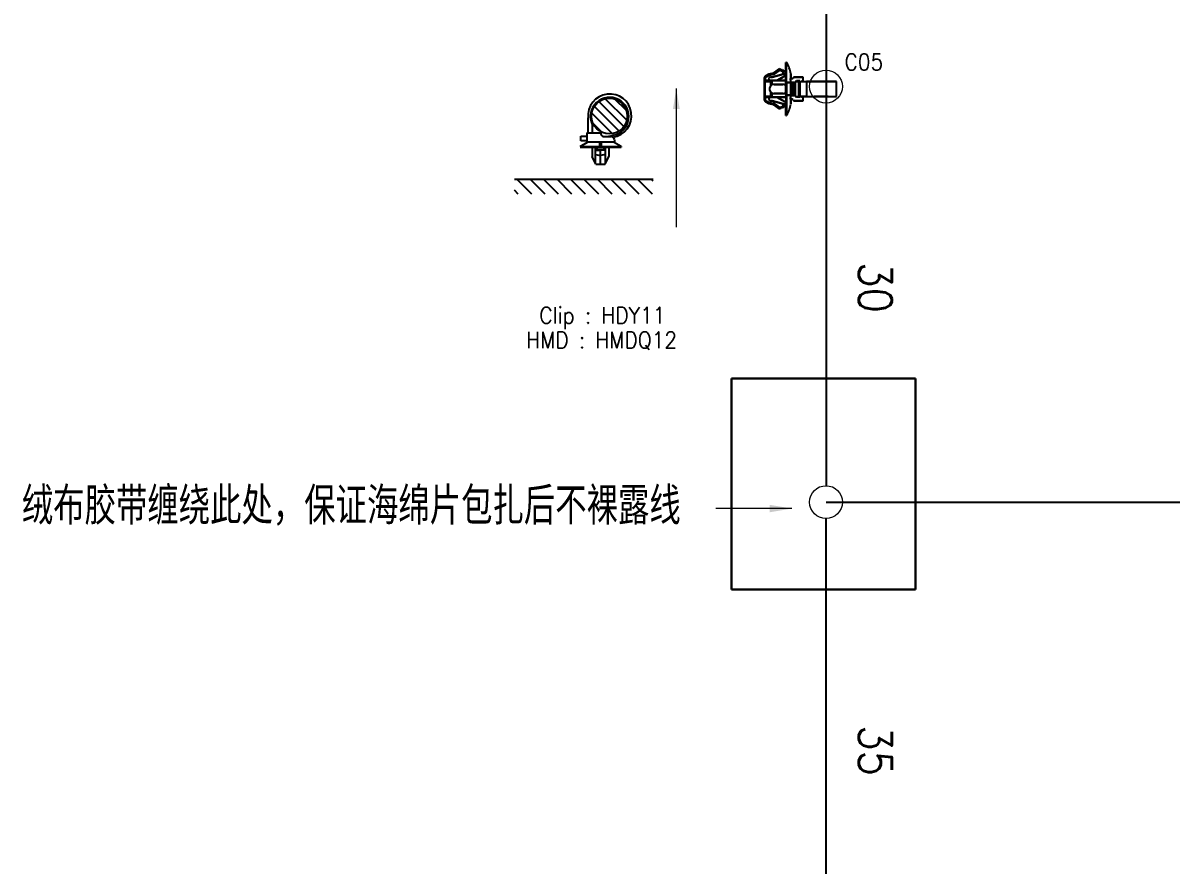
# Model space of a CAD drawing. Header units: inches. Extents: x 47316 to 59086, y 3141 to 11743.
# Drawn here: x 48081.6 to 48256.3, y 7373.1 to 7501.3 of the extents above; entities that cross this region are included whole.
import ezdxf

# ---------------------------------------------------------------- set-up
doc = ezdxf.new("R2010")
doc.units = ezdxf.units.IN
doc.header["$MEASUREMENT"] = 0
doc.layers.add('at_Entity', color=1, linetype='Continuous')
doc.layers.add('图形层', color=7, linetype='Continuous')
doc.layers.add('Beschreibung', color=7, linetype='Continuous', lineweight=25)
doc.styles.add('MtX_SimSun', font='')
doc.styles.get("Standard").update_dxf_attribs({"font": ''})
doc.styles.get('MtX_SimSun').set_extended_font_data('SimSun')
doc.styles.get('Standard').set_extended_font_data('SimSun')
doc.linetypes.add('_VH_FOAM_COVERING_2', pattern='A,0.0001,[31,VeSys.shx,S=0.1,R=0,X=0,Y=0],-0.4,[31,VeSys.shx,S=0.1,R=180,X=0,Y=0],-0.0001', length=0.4002)
doc.linetypes.add('_VH_OTCON', pattern='A,0.0001,[7,VeSys.shx,S=0.1,R=0,X=0,Y=0],-0.4,[7,VeSys.shx,S=0.1,R=0,X=0,Y=0],-0.4,["X",Standard,S=1,R=0,X=-0.5,Y=-0.5],-0.0001,[7,VeSys.shx,S=0.1,R=0,X=0,Y=0],-0.4', length=1.2002)

msp = doc.modelspace()

# ---------------------------------------------------------------- linework, layer by layer
at = {"color": 0, "linetype": '_VH_OTCON', "lineweight": -2, "ltscale": 5}
for p, q in [((48203.83, 7573.32), (48203.83, 7491.59)), ((48203.83, 7491.59), (48203.83, 7430.85)), ((48203.83, 7428.35), (48230.63, 7428.35)), ((48203.83, 7355.62), (48203.83, 7425.85))]:
    msp.add_line(p, q, dxfattribs=at)
at = {"color": 7, "ltscale": 0.075271}
for p, q in [((48195.89, 7493.67), (48196.83, 7494.34)), ((48196.83, 7494.24), (48195.89, 7493.57)), ((48195.89, 7493.57), (48196.83, 7494.24)), ((48195.89, 7488.9), (48196.83, 7488.23)), ((48196.83, 7488.13), (48195.89, 7488.8))]:
    msp.add_line(p, q, dxfattribs=at)
at = {"color": 7, "ltscale": 0.074459}
for p, q in [((48196.86, 7494.13), (48195.93, 7493.47)), ((48195.93, 7493.47), (48196.86, 7494.13)), ((48196.86, 7488.34), (48195.93, 7489)), ((48195.93, 7489), (48196.86, 7488.34))]:
    msp.add_line(p, q, dxfattribs=at)
at = {"color": 7, "ltscale": 0.000903}
msp.add_line((48196.83, 7494.34), (48196.83, 7494.32), dxfattribs=at)
at = {"color": 7, "ltscale": 4.3e-05}
msp.add_line((48196.83, 7494.34), (48196.83, 7494.34), dxfattribs=at)
at = {"color": 7, "ltscale": 4.9e-05}
msp.add_line((48196.83, 7494.34), (48196.83, 7494.34), dxfattribs=at)
at = {"color": 7, "ltscale": 0.000916}
msp.add_line((48196.83, 7494.34), (48196.83, 7494.32), dxfattribs=at)
at = {"color": 7, "ltscale": 0.019}
msp.add_line((48196.83, 7494.34), (48196.94, 7494.07), dxfattribs=at)
at = {"color": 7, "ltscale": 0.005222}
msp.add_line((48196.83, 7494.32), (48196.83, 7494.24), dxfattribs=at)
at = {"color": 7, "ltscale": 0.005249}
msp.add_line((48196.83, 7494.32), (48196.83, 7494.24), dxfattribs=at)
at = {"color": 7, "ltscale": 0.013619}
for p, q in [((48196.94, 7493.94), (48196.86, 7494.13)), ((48196.86, 7494.13), (48196.94, 7493.94)), ((48196.94, 7488.53), (48196.86, 7488.34)), ((48196.86, 7488.34), (48196.94, 7488.53))]:
    msp.add_line(p, q, dxfattribs=at)
at = {"color": 7, "ltscale": 0.020195}
for p, q in [((48196.94, 7494.07), (48197.23, 7494.18)), ((48197.23, 7494.05), (48196.94, 7493.94)), ((48196.94, 7493.94), (48197.23, 7494.05)), ((48197.23, 7488.41), (48196.94, 7488.53)), ((48196.94, 7488.53), (48197.23, 7488.41)), ((48197.23, 7488.28), (48196.94, 7488.4))]:
    msp.add_line(p, q, dxfattribs=at)
at = {"color": 7, "ltscale": 0.0009}
msp.add_line((48196.94, 7494.06), (48196.94, 7494.07), dxfattribs=at)
at = {"color": 7, "ltscale": 0.000912}
for p, q in [((48196.94, 7494.07), (48196.94, 7494.05)), ((48197.23, 7488.3), (48197.23, 7488.28))]:
    msp.add_line(p, q, dxfattribs=at)
at = {"color": 7, "ltscale": 0.002856}
msp.add_line((48196.94, 7494.06), (48196.94, 7494.02), dxfattribs=at)
at = {"color": 7, "ltscale": 0.002869}
msp.add_line((48196.94, 7494.02), (48196.94, 7494.06), dxfattribs=at)
at = {"color": 7, "ltscale": 0.002832}
msp.add_line((48196.94, 7494.01), (48196.94, 7494.06), dxfattribs=at)
at = {"color": 7, "ltscale": 0.00282}
for p, q in [((48196.94, 7494.05), (48196.94, 7494.01)), ((48197.23, 7488.34), (48197.23, 7488.3))]:
    msp.add_line(p, q, dxfattribs=at)
at = {"color": 7, "ltscale": 0.004715}
msp.add_line((48196.94, 7493.94), (48196.94, 7494.01), dxfattribs=at)
at = {"color": 7, "ltscale": 0.004687}
msp.add_line((48196.94, 7494.01), (48196.94, 7493.94), dxfattribs=at)
at = {"color": 7, "ltscale": 0.008429}
for p, q in [((48197.23, 7494.05), (48197.23, 7494.18)), ((48196.94, 7488.53), (48196.94, 7488.4))]:
    msp.add_line(p, q, dxfattribs=at)
at = {"color": 7, "ltscale": 0.008438}
msp.add_line((48197.23, 7494.18), (48197.23, 7494.05), dxfattribs=at)
at = {"color": 7, "ltscale": 0.018183}
msp.add_line((48197.23, 7494.18), (48197.31, 7493.92), dxfattribs=at)
at = {"color": 7, "ltscale": 0.002185}
msp.add_line((48197.23, 7494.12), (48197.23, 7494.15), dxfattribs=at)
at = {"color": 7, "ltscale": 0.018199}
for p, q in [((48197.31, 7493.79), (48197.23, 7494.05)), ((48197.23, 7494.05), (48197.31, 7493.79)), ((48197.31, 7488.68), (48197.23, 7488.41)), ((48197.23, 7488.41), (48197.31, 7488.68))]:
    msp.add_line(p, q, dxfattribs=at)
at = {"color": 7, "ltscale": 0.087396}
for p, q in [((48197.73, 7495.26), (48197.73, 7493.92)), ((48197.73, 7487.21), (48197.73, 7488.55)), ((48197.73, 7487.21), (48197.73, 7488.55))]:
    msp.add_line(p, q, dxfattribs=at)
at = {"color": 7, "ltscale": 0.2}
for p, q in [((48197.73, 7492.19), (48197.73, 7495.26)), ((48197.73, 7495.26), (48197.73, 7492.19)), ((48197.84, 7492.19), (48197.84, 7495.26)), ((48197.84, 7492.19), (48197.84, 7495.26)), ((48197.73, 7490.28), (48197.73, 7487.21)), ((48197.73, 7490.28), (48197.73, 7487.21)), ((48197.84, 7487.21), (48197.84, 7490.28)), ((48197.84, 7490.28), (48197.84, 7487.21))]:
    msp.add_line(p, q, dxfattribs=at)
at = {"color": 7, "ltscale": 0.0075}
for p, q in [((48197.84, 7495.26), (48197.73, 7495.26)), ((48197.73, 7495.26), (48197.84, 7495.26)), ((48194.59, 7492.82), (48194.47, 7492.82)), ((48194.59, 7492.82), (48194.47, 7492.82)), ((48194.47, 7492.5), (48194.59, 7492.5)), ((48197.84, 7492.19), (48197.73, 7492.19)), ((48197.73, 7492.19), (48197.84, 7492.19)), ((48199.87, 7492), (48199.99, 7492)), ((48199.99, 7492), (48199.87, 7492)), ((48199.99, 7491.62), (48199.87, 7491.62)), ((48199.87, 7491.62), (48199.99, 7491.62)), ((48199.87, 7490.85), (48199.99, 7490.85)), ((48199.99, 7490.85), (48199.87, 7490.85)), ((48194.47, 7489.65), (48194.59, 7489.65)), ((48194.47, 7489.65), (48194.59, 7489.65)), ((48197.73, 7490.28), (48197.84, 7490.28)), ((48197.84, 7490.28), (48197.73, 7490.28)), ((48199.99, 7490.47), (48199.87, 7490.47)), ((48199.87, 7490.47), (48199.99, 7490.47)), ((48197.84, 7487.21), (48197.73, 7487.21)), ((48197.73, 7487.21), (48197.84, 7487.21))]:
    msp.add_line(p, q, dxfattribs=at)
at = {"color": 7, "ltscale": 0.0875}
for p, q in [((48197.73, 7493.92), (48197.73, 7495.26)), ((48195.93, 7491.92), (48197.27, 7491.92)), ((48197.27, 7491.92), (48195.93, 7491.92)), ((48197.27, 7490.54), (48195.93, 7490.54)), ((48195.93, 7490.54), (48197.27, 7490.54)), ((48195.93, 7490.54), (48197.27, 7490.54))]:
    msp.add_line(p, q, dxfattribs=at)
at = {"color": 7, "ltscale": 0.015717}
msp.add_line((48194.47, 7492.93), (48194.47, 7492.69), dxfattribs=at)
at = {"color": 7, "ltscale": 0.015729}
msp.add_line((48194.47, 7492.69), (48194.47, 7492.93), dxfattribs=at)
at = {"color": 7, "ltscale": 0.020941}
for p, q in [((48194.47, 7492.5), (48194.47, 7492.82)), ((48194.47, 7492.82), (48194.47, 7492.5)), ((48194.59, 7492.82), (48194.59, 7492.5)), ((48194.59, 7492.5), (48194.59, 7492.82)), ((48194.47, 7489.65), (48194.47, 7489.97)), ((48194.47, 7489.97), (48194.47, 7489.65)), ((48194.59, 7489.65), (48194.59, 7489.97)), ((48194.59, 7489.97), (48194.59, 7489.65))]:
    msp.add_line(p, q, dxfattribs=at)
at = {"color": 7, "ltscale": 0.012512}
for p, q in [((48194.47, 7492.5), (48194.47, 7492.69)), ((48194.47, 7489.78), (48194.47, 7489.97))]:
    msp.add_line(p, q, dxfattribs=at)
at = {"color": 7, "ltscale": 0.082565}
for p, q in [((48194.47, 7492.5), (48195.74, 7492.5)), ((48195.74, 7492.5), (48194.47, 7492.5)), ((48195.74, 7489.97), (48194.47, 7489.97)), ((48194.47, 7489.97), (48195.74, 7489.97))]:
    msp.add_line(p, q, dxfattribs=at)
at = {"color": 7, "ltscale": 0.000995}
for p, q in [((48194.47, 7492.48), (48194.47, 7492.5)), ((48194.47, 7492.5), (48194.47, 7492.48)), ((48194.47, 7489.97), (48194.47, 7489.98)), ((48194.47, 7489.98), (48194.47, 7489.97))]:
    msp.add_line(p, q, dxfattribs=at)
at = {"color": 7, "ltscale": 0.163013}
msp.add_line((48194.47, 7492.48), (48194.47, 7489.98), dxfattribs=at)
at = {"color": 7, "ltscale": 0.163214}
msp.add_line((48194.47, 7489.98), (48194.47, 7492.48), dxfattribs=at)
at = {"color": 7, "ltscale": 0.15}
for p, q in [((48194.53, 7490.08), (48194.53, 7492.38)), ((48194.53, 7492.38), (48194.53, 7490.08)), ((48199.14, 7492.38), (48199.14, 7490.08)), ((48199.14, 7492.38), (48199.14, 7490.08)), ((48199.72, 7490.08), (48199.72, 7492.38)), ((48199.72, 7492.38), (48199.72, 7490.08)), ((48200.86, 7492.38), (48200.86, 7490.08)), ((48200.86, 7492.38), (48200.86, 7490.08)), ((48205.41, 7490.08), (48205.41, 7492.38))]:
    msp.add_line(p, q, dxfattribs=at)
at = {"color": 7, "ltscale": 0.057954}
for p, q in [((48195.42, 7492.38), (48194.53, 7492.38)), ((48194.53, 7492.38), (48195.42, 7492.38)), ((48194.53, 7490.08), (48195.42, 7490.08)), ((48195.42, 7490.08), (48194.53, 7490.08))]:
    msp.add_line(p, q, dxfattribs=at)
at = {"color": 7, "ltscale": 0.052501}
msp.add_line((48194.59, 7492.5), (48195.39, 7492.5), dxfattribs=at)
at = {"color": 7, "ltscale": 0.034946}
for p, q in [((48194.66, 7493.26), (48195.12, 7493.53)), ((48195.12, 7488.94), (48194.66, 7489.21))]:
    msp.add_line(p, q, dxfattribs=at)
at = {"color": 7, "ltscale": 0.005864}
msp.add_line((48194.66, 7493.26), (48194.67, 7493.17), dxfattribs=at)
at = {"color": 7, "ltscale": 0.005865}
for p, q in [((48194.66, 7493.26), (48194.67, 7493.17)), ((48194.67, 7489.3), (48194.66, 7489.21))]:
    msp.add_line(p, q, dxfattribs=at)
at = {"color": 7, "ltscale": 0.034208}
for p, q in [((48194.67, 7493.17), (48195.12, 7493.44)), ((48194.67, 7489.3), (48195.12, 7489.03))]:
    msp.add_line(p, q, dxfattribs=at)
at = {"color": 7, "ltscale": 0.034163}
for p, q in [((48195.12, 7493.43), (48194.67, 7493.17)), ((48194.67, 7489.3), (48195.12, 7489.03))]:
    msp.add_line(p, q, dxfattribs=at)
at = {"color": 7, "ltscale": 0.007092}
for p, q in [((48194.73, 7493.08), (48194.67, 7493.17)), ((48194.67, 7493.17), (48194.73, 7493.08)), ((48194.67, 7489.3), (48194.73, 7489.39)), ((48194.73, 7489.39), (48194.67, 7489.3))]:
    msp.add_line(p, q, dxfattribs=at)
at = {"color": 7, "ltscale": 0.0329}
for p, q in [((48195.16, 7493.33), (48194.73, 7493.08)), ((48194.73, 7493.08), (48195.16, 7493.33)), ((48195.16, 7489.13), (48194.73, 7489.39)), ((48194.73, 7489.39), (48195.16, 7489.13))]:
    msp.add_line(p, q, dxfattribs=at)
at = {"color": 7, "ltscale": 0.05076}
for p, q in [((48195.12, 7493.53), (48195.89, 7493.67)), ((48195.89, 7488.8), (48195.12, 7488.94))]:
    msp.add_line(p, q, dxfattribs=at)
at = {"color": 7, "ltscale": 0.050773}
for p, q in [((48195.89, 7493.57), (48195.12, 7493.43)), ((48195.12, 7493.43), (48195.89, 7493.57)), ((48195.12, 7489.03), (48195.89, 7488.9))]:
    msp.add_line(p, q, dxfattribs=at)
at = {"color": 7, "ltscale": 0.006223}
for p, q in [((48195.12, 7493.53), (48195.12, 7493.44)), ((48195.12, 7493.53), (48195.12, 7493.44)), ((48195.12, 7488.94), (48195.12, 7489.03))]:
    msp.add_line(p, q, dxfattribs=at)
at = {"color": 7, "ltscale": 0.000128}
for p, q in [((48195.12, 7493.43), (48195.12, 7493.44)), ((48195.12, 7489.03), (48195.12, 7489.03)), ((48195.12, 7489.03), (48195.12, 7489.03))]:
    msp.add_line(p, q, dxfattribs=at)
at = {"color": 7, "ltscale": 0.002806}
for p, q in [((48195.12, 7493.43), (48195.14, 7493.39)), ((48195.14, 7489.07), (48195.12, 7489.03))]:
    msp.add_line(p, q, dxfattribs=at)
at = {"color": 7, "ltscale": 0.00266}
for p, q in [((48195.14, 7493.4), (48195.12, 7493.43)), ((48195.12, 7489.03), (48195.14, 7489.07))]:
    msp.add_line(p, q, dxfattribs=at)
at = {"color": 7, "ltscale": 0.004276}
for p, q in [((48195.14, 7493.39), (48195.16, 7493.33)), ((48195.16, 7493.33), (48195.14, 7493.39)), ((48195.14, 7489.07), (48195.16, 7489.13)), ((48195.16, 7489.13), (48195.14, 7489.07))]:
    msp.add_line(p, q, dxfattribs=at)
at = {"color": 7, "ltscale": 0.051095}
for p, q in [((48195.93, 7493.47), (48195.16, 7493.33)), ((48195.16, 7493.33), (48195.93, 7493.47)), ((48195.93, 7489), (48195.16, 7489.13)), ((48195.16, 7489.13), (48195.93, 7489))]:
    msp.add_line(p, q, dxfattribs=at)
at = {"color": 7, "ltscale": 0.014999}
for p, q in [((48195.39, 7493.03), (48195.62, 7493.03)), ((48195.62, 7493.03), (48195.39, 7493.03)), ((48195.39, 7489.43), (48195.62, 7489.43)), ((48195.39, 7489.43), (48195.62, 7489.43)), ((48195.62, 7489.43), (48195.39, 7489.43))]:
    msp.add_line(p, q, dxfattribs=at)
at = {"color": 7, "ltscale": 0.005516}
msp.add_line((48195.39, 7492.5), (48195.47, 7492.5), dxfattribs=at)
at = {"color": 7, "ltscale": 0.044711}
for p, q in [((48195.42, 7491.7), (48195.42, 7492.38)), ((48195.42, 7492.38), (48195.42, 7491.7)), ((48195.42, 7490.08), (48195.42, 7490.77)), ((48195.42, 7490.77), (48195.42, 7490.08))]:
    msp.add_line(p, q, dxfattribs=at)
at = {"color": 7, "ltscale": 0.008279}
msp.add_line((48195.47, 7492.5), (48195.6, 7492.5), dxfattribs=at)
at = {"color": 7, "ltscale": 0.002634}
for p, q in [((48195.61, 7492.48), (48195.57, 7492.46)), ((48195.57, 7490), (48195.61, 7489.99))]:
    msp.add_line(p, q, dxfattribs=at)
at = {"color": 7, "ltscale": 0.002635}
for p, q in [((48195.57, 7492.46), (48195.61, 7492.48)), ((48195.61, 7489.99), (48195.57, 7490))]:
    msp.add_line(p, q, dxfattribs=at)
at = {"color": 7, "ltscale": 0.048712}
msp.add_line((48195.6, 7492.5), (48196.35, 7492.5), dxfattribs=at)
at = {"color": 7, "ltscale": 0.041339}
for p, q in [((48195.61, 7492.48), (48195.61, 7491.85)), ((48195.61, 7491.85), (48195.61, 7492.48)), ((48195.61, 7490.62), (48195.61, 7489.99)), ((48195.61, 7489.99), (48195.61, 7490.62))]:
    msp.add_line(p, q, dxfattribs=at)
at = {"color": 7, "ltscale": 0.11383}
for p, q in [((48195.62, 7493.03), (48197.31, 7493.48)), ((48197.31, 7493.48), (48195.62, 7493.03)), ((48195.62, 7489.43), (48197.31, 7488.98)), ((48197.31, 7488.98), (48195.62, 7489.43))]:
    msp.add_line(p, q, dxfattribs=at)
at = {"color": 7, "ltscale": 0.039936}
for p, q in [((48196.35, 7492.5), (48195.74, 7492.5)), ((48195.74, 7492.5), (48196.35, 7492.5)), ((48195.74, 7489.97), (48196.35, 7489.97)), ((48196.35, 7489.97), (48195.74, 7489.97))]:
    msp.add_line(p, q, dxfattribs=at)
at = {"color": 7, "ltscale": 0.006168}
for p, q in [((48195.89, 7493.57), (48195.89, 7493.67)), ((48195.89, 7493.67), (48195.89, 7493.57))]:
    msp.add_line(p, q, dxfattribs=at)
at = {"color": 7, "ltscale": 0.002621}
for p, q in [((48195.89, 7493.57), (48195.9, 7493.53)), ((48195.9, 7493.53), (48195.89, 7493.57)), ((48195.9, 7488.94), (48195.89, 7488.9)), ((48195.89, 7488.9), (48195.9, 7488.94))]:
    msp.add_line(p, q, dxfattribs=at)
at = {"color": 7, "ltscale": 0.000205}
for p, q in [((48195.9, 7493.53), (48195.91, 7493.53)), ((48195.91, 7493.53), (48195.9, 7493.53)), ((48195.91, 7488.94), (48195.9, 7488.94)), ((48195.9, 7488.94), (48195.91, 7488.94))]:
    msp.add_line(p, q, dxfattribs=at)
at = {"color": 7, "ltscale": 0.004321}
for p, q in [((48195.91, 7493.53), (48195.93, 7493.47)), ((48195.93, 7493.47), (48195.91, 7493.53)), ((48195.93, 7489), (48195.91, 7488.94)), ((48195.91, 7488.94), (48195.93, 7489))]:
    msp.add_line(p, q, dxfattribs=at)
at = {"color": 7, "ltscale": 0.065039}
msp.add_line((48196.35, 7492.5), (48197.22, 7492.99), dxfattribs=at)
at = {"color": 7, "ltscale": 0.06116}
msp.add_line((48196.35, 7492.5), (48197.16, 7492.96), dxfattribs=at)
at = {"color": 7, "ltscale": 0.061156}
for p, q in [((48197.16, 7492.96), (48196.35, 7492.5)), ((48196.35, 7489.97), (48197.16, 7489.51))]:
    msp.add_line(p, q, dxfattribs=at)
at = {"color": 7, "ltscale": 0.089999}
for p, q in [((48197.73, 7492.5), (48196.35, 7492.5)), ((48196.35, 7492.5), (48197.73, 7492.5)), ((48196.35, 7489.97), (48197.73, 7489.97)), ((48197.73, 7489.97), (48196.35, 7489.97))]:
    msp.add_line(p, q, dxfattribs=at)
at = {"color": 7, "ltscale": 0.040697}
msp.add_line((48196.49, 7492.5), (48197.11, 7492.5), dxfattribs=at)
at = {"color": 7, "ltscale": 0.040701}
msp.add_line((48197.11, 7492.5), (48196.49, 7492.5), dxfattribs=at)
at = {"color": 7, "ltscale": 0.02697}
msp.add_line((48197.16, 7492.96), (48197.52, 7493.16), dxfattribs=at)
at = {"color": 7, "ltscale": 0.026985}
for p, q in [((48197.52, 7493.16), (48197.16, 7492.96)), ((48197.16, 7489.51), (48197.52, 7489.31))]:
    msp.add_line(p, q, dxfattribs=at)
at = {"color": 7, "ltscale": 0.000342}
for p, q in [((48197.31, 7493.91), (48197.31, 7493.92)), ((48197.31, 7488.55), (48197.31, 7488.56))]:
    msp.add_line(p, q, dxfattribs=at)
at = {"color": 7, "ltscale": 0.027499}
for p, q in [((48197.31, 7493.92), (48197.73, 7493.92)), ((48197.73, 7493.92), (48197.31, 7493.92)), ((48197.31, 7488.55), (48197.73, 7488.55)), ((48197.73, 7488.55), (48197.31, 7488.55))]:
    msp.add_line(p, q, dxfattribs=at)
at = {"color": 7, "ltscale": 0.006641}
msp.add_line((48197.31, 7493.92), (48197.31, 7493.81), dxfattribs=at)
at = {"color": 7, "ltscale": 0.002142}
msp.add_line((48197.31, 7493.88), (48197.31, 7493.92), dxfattribs=at)
at = {"color": 7, "ltscale": 0.00033}
for p, q in [((48197.31, 7493.92), (48197.31, 7493.91)), ((48196.94, 7488.4), (48196.94, 7488.4)), ((48197.31, 7488.56), (48197.31, 7488.55))]:
    msp.add_line(p, q, dxfattribs=at)
at = {"color": 7, "ltscale": 0.002136}
msp.add_line((48197.31, 7493.92), (48197.31, 7493.88), dxfattribs=at)
at = {"color": 7, "ltscale": 0.001825}
msp.add_line((48197.31, 7493.91), (48197.31, 7493.88), dxfattribs=at)
at = {"color": 7, "ltscale": 0.003674}
for p, q in [((48197.31, 7493.85), (48197.31, 7493.91)), ((48197.31, 7488.56), (48197.31, 7488.61))]:
    msp.add_line(p, q, dxfattribs=at)
at = {"color": 7, "ltscale": 0.006299}
msp.add_line((48197.31, 7493.79), (48197.31, 7493.88), dxfattribs=at)
at = {"color": 7, "ltscale": 0.006305}
msp.add_line((48197.31, 7493.88), (48197.31, 7493.79), dxfattribs=at)
at = {"color": 7, "ltscale": 0.00329}
msp.add_line((48197.31, 7493.8), (48197.31, 7493.85), dxfattribs=at)
at = {"color": 7, "ltscale": 0.019785}
for p, q in [((48197.31, 7493.48), (48197.31, 7493.79)), ((48197.31, 7493.79), (48197.31, 7493.48)), ((48197.31, 7488.98), (48197.31, 7488.68)), ((48197.31, 7488.68), (48197.31, 7488.98))]:
    msp.add_line(p, q, dxfattribs=at)
at = {"color": 7, "ltscale": 0.028456}
for p, q in [((48197.31, 7493.48), (48197.73, 7493.6)), ((48197.73, 7493.6), (48197.31, 7493.48)), ((48197.31, 7488.98), (48197.73, 7488.87)), ((48197.73, 7488.87), (48197.31, 7488.98))]:
    msp.add_line(p, q, dxfattribs=at)
at = {"color": 7, "ltscale": 0.015289}
msp.add_line((48197.52, 7493.16), (48197.73, 7493.28), dxfattribs=at)
at = {"color": 7, "ltscale": 0.015242}
for p, q in [((48197.73, 7493.28), (48197.52, 7493.16)), ((48197.52, 7489.31), (48197.73, 7489.19))]:
    msp.add_line(p, q, dxfattribs=at)
at = {"color": 7, "ltscale": 0.020602}
for p, q in [((48197.73, 7493.6), (48197.73, 7493.28)), ((48197.73, 7488.87), (48197.73, 7489.19)), ((48197.73, 7488.87), (48197.73, 7489.19))]:
    msp.add_line(p, q, dxfattribs=at)
at = {"color": 7, "ltscale": 0.020749}
msp.add_line((48197.73, 7493.28), (48197.73, 7493.6), dxfattribs=at)
at = {"color": 7, "ltscale": 0.017471}
for p, q in [((48198.44, 7492.8), (48198.7, 7492.8)), ((48198.44, 7489.66), (48198.7, 7489.66))]:
    msp.add_line(p, q, dxfattribs=at)
at = {"color": 7, "ltscale": 0.00369}
for p, q in [((48198.44, 7492.8), (48198.49, 7492.8)), ((48198.49, 7489.66), (48198.44, 7489.66))]:
    msp.add_line(p, q, dxfattribs=at)
at = {"color": 7, "ltscale": 0.017476}
for p, q in [((48198.7, 7492.8), (48198.44, 7492.8)), ((48198.7, 7489.66), (48198.44, 7489.66))]:
    msp.add_line(p, q, dxfattribs=at)
at = {"color": 7, "ltscale": 0.047501}
for p, q in [((48198.49, 7493.53), (48198.49, 7492.8)), ((48198.49, 7492.8), (48198.49, 7493.53)), ((48198.49, 7489.66), (48198.49, 7488.94)), ((48198.49, 7488.94), (48198.49, 7489.66))]:
    msp.add_line(p, q, dxfattribs=at)
at = {"color": 7, "ltscale": 0.013786}
msp.add_line((48198.49, 7492.8), (48198.7, 7492.8), dxfattribs=at)
at = {"color": 7, "ltscale": 0.0625}
msp.add_line((48199.03, 7493.03), (48199.99, 7493.03), dxfattribs=at)
at = {"color": 7, "ltscale": 0.064999}
for p, q in [((48200.03, 7493.03), (48199.03, 7493.03)), ((48200.03, 7493.03), (48199.03, 7493.03)), ((48200.03, 7489.43), (48199.03, 7489.43)), ((48199.03, 7489.43), (48200.03, 7489.43))]:
    msp.add_line(p, q, dxfattribs=at)
at = {"color": 7, "ltscale": 0.0375}
for p, q in [((48199.72, 7492.38), (48199.14, 7492.38)), ((48199.14, 7492.38), (48199.72, 7492.38)), ((48199.14, 7490.08), (48199.72, 7490.08)), ((48199.14, 7490.08), (48199.72, 7490.08))]:
    msp.add_line(p, q, dxfattribs=at)
at = {"color": 7, "ltscale": 0.035001}
for p, q in [((48199.87, 7492.46), (48199.34, 7492.46)), ((48199.34, 7492.46), (48199.87, 7492.46)), ((48197.73, 7492.19), (48198.26, 7492.19)), ((48197.73, 7492.19), (48198.26, 7492.19)), ((48199.34, 7490.01), (48199.87, 7490.01)), ((48199.34, 7490.01), (48199.87, 7490.01)), ((48199.87, 7490.01), (48199.34, 7490.01))]:
    msp.add_line(p, q, dxfattribs=at)
at = {"color": 7, "ltscale": 0.004999}
for p, q in [((48199.34, 7492.46), (48199.34, 7492.38)), ((48199.34, 7492.38), (48199.34, 7492.46)), ((48199.34, 7490.08), (48199.34, 7490.01)), ((48199.34, 7490.01), (48199.34, 7490.08))]:
    msp.add_line(p, q, dxfattribs=at)
at = {"color": 7, "ltscale": 0.002502}
msp.add_line((48199.34, 7492.38), (48199.37, 7492.38), dxfattribs=at)
at = {"color": 7, "ltscale": 0.032501}
for p, q in [((48199.87, 7492.42), (48199.37, 7492.42)), ((48199.87, 7492.42), (48199.37, 7492.42)), ((48199.87, 7490.05), (48199.37, 7490.05)), ((48199.37, 7490.05), (48199.87, 7490.05))]:
    msp.add_line(p, q, dxfattribs=at)
at = {"color": 7, "ltscale": 0.002499}
for p, q in [((48199.37, 7492.42), (48199.37, 7492.38)), ((48199.37, 7492.38), (48199.37, 7492.42)), ((48199.37, 7492.42), (48199.37, 7492.38)), ((48199.87, 7492.46), (48199.87, 7492.42)), ((48199.87, 7492.46), (48199.87, 7492.42)), ((48200.1, 7492.42), (48200.1, 7492.38)), ((48200.1, 7492.38), (48200.1, 7492.42)), ((48200.37, 7492.38), (48200.37, 7492.42)), ((48199.37, 7490.08), (48199.37, 7490.05)), ((48199.37, 7490.05), (48199.37, 7490.08)), ((48199.37, 7490.08), (48199.37, 7490.05)), ((48199.87, 7490.01), (48199.87, 7490.05)), ((48199.87, 7490.05), (48199.87, 7490.01)), ((48199.87, 7490.05), (48199.87, 7490.01)), ((48200.1, 7490.08), (48200.1, 7490.05)), ((48200.1, 7490.05), (48200.1, 7490.08)), ((48200.37, 7490.05), (48200.37, 7490.08))]:
    msp.add_line(p, q, dxfattribs=at)
at = {"color": 7, "ltscale": 0.010562}
msp.add_line((48199.37, 7492.42), (48199.54, 7492.42), dxfattribs=at)
at = {"color": 7, "ltscale": 0.021939}
msp.add_line((48199.87, 7492.42), (48199.54, 7492.42), dxfattribs=at)
at = {"color": 7, "ltscale": 0.000629}
msp.add_line((48199.87, 7492.45), (48199.87, 7492.46), dxfattribs=at)
at = {"color": 7, "ltscale": 0.154999}
for p, q in [((48199.87, 7492.42), (48199.87, 7490.05)), ((48199.87, 7490.05), (48199.87, 7492.42))]:
    msp.add_line(p, q, dxfattribs=at)
at = {"color": 7, "ltscale": 0.0644}
for p, q in [((48199.88, 7492.38), (48200.86, 7492.38)), ((48199.88, 7492.38), (48200.86, 7492.38)), ((48200.86, 7490.08), (48199.88, 7490.08)), ((48199.88, 7490.08), (48200.86, 7490.08))]:
    msp.add_line(p, q, dxfattribs=at)
at = {"color": 7, "ltscale": 0.025}
for p, q in [((48199.99, 7493.03), (48200.37, 7493.03)), ((48199.87, 7491.62), (48199.87, 7492)), ((48199.88, 7491.62), (48199.88, 7492)), ((48199.88, 7491.62), (48199.88, 7492)), ((48199.88, 7490.47), (48199.88, 7490.85)), ((48199.88, 7490.47), (48199.88, 7490.85))]:
    msp.add_line(p, q, dxfattribs=at)
at = {"color": 7, "ltscale": 0.022501}
for p, q in [((48200.37, 7493.03), (48200.03, 7493.03)), ((48200.37, 7493.03), (48200.03, 7493.03)), ((48200.37, 7489.43), (48200.03, 7489.43)), ((48200.03, 7489.43), (48200.37, 7489.43))]:
    msp.add_line(p, q, dxfattribs=at)
at = {"color": 7, "ltscale": 0.0175}
for p, q in [((48200.37, 7492.42), (48200.1, 7492.42)), ((48200.37, 7492.42), (48200.1, 7492.42)), ((48200.1, 7492.42), (48200.37, 7492.42)), ((48200.37, 7490.05), (48200.1, 7490.05)), ((48200.1, 7490.05), (48200.37, 7490.05))]:
    msp.add_line(p, q, dxfattribs=at)
at = {"color": 7, "ltscale": 0.039999}
for p, q in [((48200.37, 7492.42), (48200.37, 7493.03)), ((48200.37, 7492.42), (48200.37, 7493.03)), ((48200.37, 7489.43), (48200.37, 7490.05)), ((48200.37, 7489.43), (48200.37, 7490.05))]:
    msp.add_line(p, q, dxfattribs=at)
at = {"color": 7, "ltscale": 2.6e-05}
for p, q in [((48200.37, 7492.42), (48200.37, 7492.42)), ((48200.37, 7490.05), (48200.37, 7490.05))]:
    msp.add_line(p, q, dxfattribs=at)
at = {"color": 7, "ltscale": 0.098454}
msp.add_line((48200.37, 7492.38), (48201.88, 7492.38), dxfattribs=at)
at = {"color": 7, "ltscale": 0.108633}
msp.add_line((48200.37, 7492.38), (48202.04, 7492.38), dxfattribs=at)
at = {"color": 7, "ltscale": 0.057913}
msp.add_line((48200.37, 7492.38), (48201.26, 7492.38), dxfattribs=at)
at = {"color": 7, "ltscale": 0.378897}
msp.add_line((48205.41, 7492.38), (48200.86, 7492.38), dxfattribs=at)
at = {"color": 7, "ltscale": 0.378905}
msp.add_line((48200.86, 7492.38), (48205.41, 7492.38), dxfattribs=at)
at = {"color": 7, "ltscale": 0.076392}
msp.add_line((48200.86, 7492.38), (48202.04, 7492.38), dxfattribs=at)
at = {"color": 7, "ltscale": 0.315749}
msp.add_line((48205.41, 7492.38), (48201.26, 7492.38), dxfattribs=at)
at = {"color": 7, "ltscale": 0.315758}
msp.add_line((48205.41, 7492.38), (48201.26, 7492.38), dxfattribs=at)
at = {"color": 7, "ltscale": 0.026669}
for p, q in [((48202.29, 7492.38), (48201.88, 7492.38)), ((48202.44, 7492.38), (48202.04, 7492.38)), ((48202.04, 7492.38), (48202.44, 7492.38))]:
    msp.add_line(p, q, dxfattribs=at)
at = {"color": 7, "ltscale": 0.215019}
msp.add_line((48202.29, 7492.38), (48205.41, 7492.38), dxfattribs=at)
at = {"color": 7, "ltscale": 0.179182}
msp.add_line((48202.44, 7492.38), (48205.19, 7492.38), dxfattribs=at)
at = {"color": 7, "ltscale": 0.001863}
msp.add_line((48195.44, 7491.72), (48195.42, 7491.7), dxfattribs=at)
at = {"color": 7, "ltscale": 0.000505}
msp.add_line((48195.42, 7491.7), (48195.42, 7491.7), dxfattribs=at)
at = {"color": 7, "ltscale": 0.000598}
msp.add_line((48195.42, 7490.77), (48195.42, 7490.76), dxfattribs=at)
at = {"color": 7, "ltscale": 0.125}
for p, q in [((48197.73, 7490.28), (48197.73, 7492.19)), ((48197.73, 7492.19), (48197.73, 7490.28)), ((48197.84, 7490.28), (48197.84, 7492.19)), ((48197.84, 7492.19), (48197.84, 7490.28)), ((48198.46, 7490.28), (48198.46, 7492.19)), ((48198.46, 7492.19), (48198.46, 7490.28))]:
    msp.add_line(p, q, dxfattribs=at)
at = {"color": 7, "ltscale": 0.040567}
for p, q in [((48198.46, 7492.19), (48197.84, 7492.19)), ((48198.46, 7490.28), (48197.84, 7490.28))]:
    msp.add_line(p, q, dxfattribs=at)
at = {"color": 7, "ltscale": 0.040569}
for p, q in [((48198.46, 7492.19), (48197.84, 7492.19)), ((48197.84, 7490.28), (48198.46, 7490.28))]:
    msp.add_line(p, q, dxfattribs=at)
at = {"color": 7, "ltscale": 0.040002}
for p, q in [((48199.14, 7492.23), (48198.53, 7492.23)), ((48198.53, 7492.23), (48199.14, 7492.23)), ((48198.53, 7490.24), (48199.14, 7490.24)), ((48198.53, 7490.24), (48199.14, 7490.24)), ((48199.14, 7490.24), (48198.53, 7490.24))]:
    msp.add_line(p, q, dxfattribs=at)
at = {"color": 7, "ltscale": 0.129999}
for p, q in [((48198.53, 7492.23), (48198.53, 7490.24)), ((48198.53, 7490.24), (48198.53, 7492.23))]:
    msp.add_line(p, q, dxfattribs=at)
at = {"color": 7, "ltscale": 0.013841}
for p, q in [((48198.53, 7491.96), (48198.74, 7491.96)), ((48198.74, 7490.51), (48198.53, 7490.51))]:
    msp.add_line(p, q, dxfattribs=at)
at = {"color": 7, "ltscale": 0.014789}
msp.add_line((48198.76, 7491.96), (48198.53, 7491.96), dxfattribs=at)
at = {"color": 7, "ltscale": 0.001447}
msp.add_line((48198.55, 7490.51), (48198.53, 7490.51), dxfattribs=at)
at = {"color": 7, "ltscale": 0.012407}
for p, q in [((48198.55, 7491.96), (48198.74, 7491.96)), ((48198.55, 7490.51), (48198.74, 7490.51))]:
    msp.add_line(p, q, dxfattribs=at)
at = {"color": 7, "ltscale": 0.095001}
for p, q in [((48198.55, 7490.51), (48198.55, 7491.96)), ((48198.74, 7490.51), (48198.74, 7491.96)), ((48198.74, 7491.96), (48198.74, 7490.51)), ((48199.02, 7491.96), (48199.02, 7490.51)), ((48199.02, 7490.51), (48199.02, 7491.96)), ((48199.13, 7491.96), (48199.13, 7490.51)), ((48199.13, 7490.51), (48199.13, 7491.96))]:
    msp.add_line(p, q, dxfattribs=at)
at = {"color": 7, "ltscale": 0.017839}
for p, q in [((48198.74, 7491.96), (48199.02, 7491.96)), ((48199.02, 7491.96), (48198.74, 7491.96)), ((48198.74, 7490.51), (48199.02, 7490.51)), ((48199.02, 7490.51), (48198.74, 7490.51))]:
    msp.add_line(p, q, dxfattribs=at)
at = {"color": 7, "ltscale": 0.023952}
msp.add_line((48198.78, 7491.96), (48199.14, 7491.96), dxfattribs=at)
at = {"color": 7, "ltscale": 0.007443}
for p, q in [((48199.02, 7491.96), (48199.13, 7491.96)), ((48199.13, 7491.96), (48199.02, 7491.96)), ((48199.02, 7490.51), (48199.13, 7490.51)), ((48199.13, 7490.51), (48199.02, 7490.51))]:
    msp.add_line(p, q, dxfattribs=at)
at = {"color": 7, "ltscale": 0.00087}
for p, q in [((48199.13, 7491.96), (48199.14, 7491.96)), ((48199.14, 7491.96), (48199.13, 7491.96)), ((48199.13, 7490.51), (48199.14, 7490.51)), ((48199.14, 7490.51), (48199.13, 7490.51))]:
    msp.add_line(p, q, dxfattribs=at)
at = {"color": 7, "ltscale": 0.017502}
for p, q in [((48199.14, 7491.96), (48199.14, 7492.23)), ((48199.14, 7490.24), (48199.14, 7490.51))]:
    msp.add_line(p, q, dxfattribs=at)
at = {"color": 7, "ltscale": 0.000322}
msp.add_line((48199.87, 7491.62), (48199.88, 7491.62), dxfattribs=at)
at = {"color": 7, "ltscale": 0.023056}
msp.add_line((48199.87, 7490.5), (48199.87, 7490.85), dxfattribs=at)
at = {"color": 0, "lineweight": -3, "ltscale": 10}
for p, q in [((48173.08, 7485.5), (48169.28, 7489.3)), ((48173.52, 7486.47), (48170.25, 7489.74)), ((48173.47, 7487.93), (48171.71, 7489.69)), ((48171.34, 7484.42), (48168.2, 7487.56)), ((48172.35, 7484.82), (48168.6, 7488.57)), ((48169.71, 7484.65), (48168.43, 7485.93))]:
    msp.add_line(p, q, dxfattribs=at)
at = {"color": 7, "ltscale": 0.000399}
msp.add_line((48194.47, 7489.99), (48194.47, 7489.98), dxfattribs=at)
at = {"color": 7, "ltscale": 0.012915}
msp.add_line((48194.47, 7489.58), (48194.47, 7489.78), dxfattribs=at)
at = {"color": 7, "ltscale": 0.004422}
msp.add_line((48194.47, 7489.65), (48194.47, 7489.58), dxfattribs=at)
at = {"color": 7, "ltscale": 0.006183}
msp.add_line((48194.47, 7489.55), (48194.47, 7489.65), dxfattribs=at)
at = {"color": 7, "ltscale": 0.007248}
msp.add_line((48194.47, 7489.65), (48194.47, 7489.54), dxfattribs=at)
at = {"color": 7, "ltscale": 0.001605}
msp.add_line((48194.47, 7489.57), (48194.47, 7489.54), dxfattribs=at)
at = {"color": 7, "ltscale": 0.00587}
msp.add_line((48194.66, 7489.21), (48194.67, 7489.3), dxfattribs=at)
at = {"color": 7, "ltscale": 0.050769}
msp.add_line((48195.12, 7489.03), (48195.89, 7488.9), dxfattribs=at)
at = {"color": 7, "ltscale": 0.006219}
msp.add_line((48195.12, 7489.03), (48195.12, 7488.94), dxfattribs=at)
at = {"color": 7, "ltscale": 0.075264}
msp.add_line((48195.89, 7488.9), (48196.83, 7488.23), dxfattribs=at)
at = {"color": 7, "ltscale": 0.006165}
for p, q in [((48195.89, 7488.8), (48195.89, 7488.9)), ((48195.89, 7488.8), (48195.89, 7488.9)), ((48196.83, 7488.13), (48196.83, 7488.23))]:
    msp.add_line(p, q, dxfattribs=at)
at = {"color": 7, "ltscale": 0.061161}
msp.add_line((48197.16, 7489.51), (48196.35, 7489.97), dxfattribs=at)
at = {"color": 7, "ltscale": 0.064963}
msp.add_line((48197.21, 7489.48), (48196.35, 7489.97), dxfattribs=at)
at = {"color": 7, "ltscale": 0.02701}
msp.add_line((48197.52, 7489.31), (48197.16, 7489.51), dxfattribs=at)
at = {"color": 7, "ltscale": 0.015215}
msp.add_line((48197.73, 7489.19), (48197.52, 7489.31), dxfattribs=at)
at = {"color": 7, "ltscale": 0.02751}
msp.add_line((48197.84, 7490.28), (48198.26, 7490.28), dxfattribs=at)
msp.add_line((48197.84, 7490.28), (48198.26, 7490.28), dxfattribs=at)
at = {"color": 7, "ltscale": 0.000368}
msp.add_line((48199.88, 7490.47), (48199.87, 7490.47), dxfattribs=at)
at = {"color": 7, "ltscale": 0.378893}
msp.add_line((48200.86, 7490.08), (48205.41, 7490.08), dxfattribs=at)
at = {"color": 7, "ltscale": 0.37888}
msp.add_line((48200.86, 7490.08), (48205.41, 7490.08), dxfattribs=at)
at = {"color": 7, "ltscale": 0.142593}
msp.add_line((48201.99, 7490.08), (48204.18, 7490.08), dxfattribs=at)
at = {"color": 7, "ltscale": 0.142589}
msp.add_line((48204.18, 7490.08), (48201.99, 7490.08), dxfattribs=at)
at = {"color": 7, "ltscale": 0.0272}
msp.add_line((48205.31, 7490.08), (48205.41, 7490.08), dxfattribs=at)
at = {"color": 7, "ltscale": 0.027199}
msp.add_line((48205.41, 7490.08), (48205.31, 7490.08), dxfattribs=at)
at = {"color": 7, "ltscale": 0.019025}
msp.add_line((48196.94, 7488.4), (48196.83, 7488.13), dxfattribs=at)
at = {"color": 7, "ltscale": 0.006177}
msp.add_line((48196.83, 7488.23), (48196.83, 7488.13), dxfattribs=at)
at = {"color": 7, "ltscale": 0.008441}
for p, q in [((48196.94, 7488.4), (48196.94, 7488.53)), ((48197.31, 7488.55), (48197.31, 7488.68)), ((48197.31, 7488.68), (48197.31, 7488.55))]:
    msp.add_line(p, q, dxfattribs=at)
at = {"color": 7, "ltscale": 0.004291}
msp.add_line((48196.94, 7488.46), (48196.94, 7488.53), dxfattribs=at)
at = {"color": 7, "ltscale": 0.003809}
msp.add_line((48196.94, 7488.4), (48196.94, 7488.46), dxfattribs=at)
at = {"color": 7, "ltscale": 0.001593}
msp.add_line((48196.94, 7488.43), (48196.94, 7488.4), dxfattribs=at)
at = {"color": 7, "ltscale": 0.000327}
msp.add_line((48196.94, 7488.4), (48196.94, 7488.4), dxfattribs=at)
at = {"color": 7, "ltscale": 0.018174}
msp.add_line((48197.31, 7488.55), (48197.23, 7488.28), dxfattribs=at)
at = {"color": 7, "ltscale": 0.004681}
for p, q in [((48197.23, 7488.34), (48197.23, 7488.41)), ((48197.23, 7488.41), (48197.23, 7488.34))]:
    msp.add_line(p, q, dxfattribs=at)
at = {"color": 7, "ltscale": 0.002823}
msp.add_line((48197.23, 7488.3), (48197.23, 7488.34), dxfattribs=at)
at = {"color": 7, "ltscale": 0.000925}
msp.add_line((48197.23, 7488.28), (48197.23, 7488.3), dxfattribs=at)
at = {"color": 7, "ltscale": 0.000286}
for p, q in [((48197.3, 7488.55), (48197.31, 7488.56)), ((48197.31, 7488.56), (48197.3, 7488.55))]:
    msp.add_line(p, q, dxfattribs=at)
at = {"color": 7, "ltscale": 0.008432}
msp.add_line((48197.31, 7488.68), (48197.31, 7488.55), dxfattribs=at)
at = {"color": 7, "ltscale": 0.00434}
msp.add_line((48197.31, 7488.61), (48197.31, 7488.68), dxfattribs=at)
at = {"color": 7, "ltscale": 0.002209}
msp.add_line((48197.31, 7488.59), (48197.31, 7488.56), dxfattribs=at)
at = {"color": 0, "lineweight": -3}
for p, q in [((48167.64, 7484.53), (48167.64, 7486.81)), ((48168.26, 7485.85), (48168.26, 7484.53)), ((48166.52, 7484.04), (48167.43, 7484.04)), ((48166.52, 7483.33), (48166.52, 7484.04)), ((48167.43, 7484.53), (48169.55, 7484.53)), ((48167.43, 7484.04), (48167.43, 7483.33)), ((48169.98, 7483.97), (48171.07, 7483.97)), ((48171.67, 7483.51), (48171.67, 7483.12)), ((48167.43, 7483.33), (48166.52, 7483.33)), ((48156.44, 7477.51, 0), (48177.52, 7477.51, 0)), ((48159.05, 7475.24), (48156.78, 7477.51)), ((48161.1, 7475.24), (48158.82, 7477.51)), ((48163.14, 7475.24), (48160.87, 7477.51)), ((48165.18, 7475.24), (48162.91, 7477.51)), ((48167.22, 7475.24), (48164.95, 7477.51)), ((48169.27, 7475.24), (48167, 7477.51)), ((48171.31, 7475.24), (48169.04, 7477.51)), ((48173.35, 7475.24), (48171.08, 7477.51)), ((48175.4, 7475.24), (48173.13, 7477.51)), ((48177.44, 7475.24), (48175.17, 7477.51)), ((48177.52, 7477.21), (48177.21, 7477.51)), ((48157.01, 7475.24), (48156.44, 7475.81))]:
    msp.add_line(p, q, dxfattribs=at)
at = {"color": 1, "lineweight": 30}
for p, q in [((48189.43, 7447.16), (48217.45, 7447.16)), ((48189.43, 7415.04), (48189.43, 7447.16)), ((48217.45, 7447.16), (48217.45, 7415.04)), ((48217.45, 7415.04), (48189.43, 7415.04))]:
    msp.add_line(p, q, dxfattribs=at)
at = {"color": 0, "linetype": '_VH_FOAM_COVERING_2', "ltscale": 5}
msp.add_line((48206.33, 7428.35), (48376.88, 7428.35), dxfattribs=at)
at = {"color": 7}
for points in [[(48194.47, 7492.82), (48194.48, 7492.92), (48194.52, 7493.02), (48194.59, 7493.11), (48194.67, 7493.17)], [(48194.47, 7492.82), (48194.48, 7492.92), (48194.52, 7493.02), (48194.57, 7493.09), (48194.67, 7493.17)], [(48195.28, 7491.48), (48195.32, 7491.56), (48195.42, 7491.7)], [(48195.42, 7490.77), (48195.32, 7490.91), (48195.28, 7490.99)], [(48194.67, 7489.3), (48194.59, 7489.36), (48194.52, 7489.45), (48194.48, 7489.54), (48194.47, 7489.65)], [(48194.67, 7489.3), (48194.6, 7489.35), (48194.54, 7489.41), (48194.5, 7489.51), (48194.47, 7489.65)]]:
    msp.add_lwpolyline(points, dxfattribs=at)
at = {"color": 0, "linetype": 'Continuous', "lineweight": 15}
for centre in [(48203.83, 7491.59), (48203.83, 7428.35)]:
    msp.add_circle(centre, 2.5, dxfattribs=at)
at = {"color": 0, "lineweight": -3, "ltscale": 10}
msp.add_circle((48170.88, 7487.1), 2.72, dxfattribs=at)
at = {"color": 7}
for centre, radius, start, end in [((48197.01, 7494.26), 0.187, 184.42, 198.4837), ((48197.01, 7494.26), 0.186, 184.518, 198.631), ((48197.42, 7494.37), 0.605, 196.6343, 203.2836), ((48197.39, 7494.36), 0.576, 196.458, 203.4523), ((48193.58, 7492.66), 4.99, 10.0643, 31.3266), ((48194.86, 7492.93), 0.391, 121.1509, 179.3427), ((48194.53, 7492.49), 0.0556, 182.667, 202.2233), ((48194.53, 7492.49), 0.0561, 183.4236, 204.5804), ((48194.53, 7492.49), 0.0567, 183.684, 204.5891), ((48194.53, 7492.49), 0.0559, 182.8797, 202.2757), ((48194.62, 7492.52), 0.157, 201.1833, 210.7947), ((48194.62, 7492.52), 0.156, 201.0314, 210.6778), ((48194.82, 7492.64), 0.384, 211.0217, 221.6949), ((48194.83, 7492.65), 0.396, 211.1911, 221.5329), ((48194.88, 7492.83), 0.291, 151.8404, 166.7535), ((48194.89, 7492.82), 0.308, 152.4141, 166.7359), ((48195.07, 7492.8), 0.482, 169.1161, 178.2318), ((48194.91, 7492.82), 0.327, 166.6879, 180.119), ((48194.86, 7492.85), 0.266, 136.6533, 153.1845), ((48194.88, 7492.83), 0.286, 137.0192, 152.3839), ((48194.95, 7492.74), 0.404, 122.9454, 133.7059), ((48194.86, 7492.85), 0.267, 120.5337, 137.0049), ((48195.39, 7492.77), 0.268, 90.0079, 269.9921), ((48195.39, 7492.77), 0.268, 90.0245, 269.9755), ((48196.08, 7491.34), 1.24, 117.4856, 122.3982), ((48196.07, 7491.36), 1.22, 117.542, 122.4484), ((48195.88, 7491.71), 0.813, 112.5469, 117.2773), ((48195.88, 7491.72), 0.806, 112.5671, 117.342), ((48195.74, 7492.07), 0.433, 89.9621, 107.2519), ((48195.73, 7492.09), 0.412, 89.457, 107.6365), ((48191.77, 7492.21), 6.69, 2.4655, 5.0982), ((48189.66, 7492.06), 8.81, 2.8258, 4.8248), ((48189.48, 7492.16), 8.99, 0.2174, 2.1704), ((48191.43, 7492.19), 7.04, 359.9939, 2.4892), ((48189.48, 7492.16), 8.99, 0.2174, 2.1704), ((48198.7, 7492.92), 0.116, 270.3156, 340.2132), ((48198.7, 7492.92), 0.115, 270.0195, 340.5097), ((48198.7, 7492.92), 0.116, 327.0425, 340.4553), ((48199.03, 7492.8), 0.23, 89.9994, 160.5293), ((48199.03, 7492.8), 0.23, 90, 160.5288), ((48199.03, 7492.8), 0.23, 89.9995, 160.5294), ((48195.94, 7491.23), 0.7, 159.1009, 179.9344), ((48195.93, 7491.23), 0.69, 158.6458, 179.788), ((48195.94, 7491.23), 0.7, 180.066, 200.9012), ((48195.93, 7491.24), 0.69, 180.212, 201.3542), ((48195.93, 7491.23), 0.691, 195.003, 204.1628), ((48195.93, 7491.23), 0.69, 150.0689, 163.5652), ((48195.93, 7491.23), 0.69, 196.5108, 203.4668), ((48195.93, 7491.23), 0.698, 137.9955, 158.9005), ((48195.94, 7491.24), 0.698, 201.0984, 221.9992), ((48195.91, 7491.25), 0.664, 127.0272, 137.8015), ((48195.93, 7491.23), 0.691, 127.297, 137.6662), ((48195.91, 7491.22), 0.664, 222.1985, 232.9728), ((48195.93, 7491.23), 0.691, 222.3338, 232.703), ((48195.93, 7491.23), 0.693, 117.6266, 127.3119), ((48195.93, 7491.23), 0.696, 117.4251, 127.048), ((48195.93, 7491.24), 0.696, 232.952, 242.5749), ((48195.93, 7491.24), 0.693, 232.6881, 242.3734), ((48195.93, 7491.23), 0.69, 90.0004, 117.5793), ((48195.93, 7491.23), 0.695, 90.2495, 117.6029), ((48195.93, 7491.23), 0.69, 242.4207, 269.9996), ((48195.93, 7491.24), 0.695, 242.3971, 269.7505), ((48195.93, 7491.24), 0.695, 254.7319, 269.944), ((48195.93, 7491.23), 0.694, 90.0488, 104.3908), ((48195.93, 7491.23), 0.69, 255.5164, 269.9998), ((48195.93, 7491.24), 0.694, 255.3918, 269.9518), ((48197.27, 7491.23), 0.689, 48.1813, 90.0244), ((48197.27, 7491.23), 0.694, 72.0866, 89.9516), ((48197.26, 7491.22), 0.7, 48.4852, 89.6729), ((48197.27, 7491.23), 0.689, 269.9744, 311.8082), ((48197.26, 7491.24), 0.7, 270.3271, 311.5148), ((48197.27, 7491.23), 0.688, 287.7035, 311.8454), ((48194.62, 7489.95), 0.157, 149.2021, 158.8182), ((48194.62, 7489.95), 0.156, 149.3169, 158.9701), ((48194.53, 7489.98), 0.0556, 157.7787, 177.3333), ((48194.53, 7489.98), 0.0559, 157.7277, 177.123), ((48194.86, 7489.54), 0.391, 180.6574, 238.8475), ((48194.82, 7489.83), 0.385, 138.2977, 148.9488), ((48194.83, 7489.82), 0.397, 138.4937, 148.8197), ((48194.91, 7489.65), 0.327, 179.877, 193.354), ((48195.07, 7489.66), 0.482, 181.791, 190.9305), ((48194.89, 7489.64), 0.308, 193.3041, 207.6201), ((48194.88, 7489.64), 0.292, 193.2388, 208.1605), ((48194.88, 7489.63), 0.286, 207.6521, 223.0236), ((48194.86, 7489.62), 0.266, 206.8107, 223.3936), ((48194.86, 7489.62), 0.267, 223.0347, 239.4711), ((48194.94, 7489.73), 0.403, 226.2971, 237.0928), ((48195.39, 7489.7), 0.268, 90.0079, 269.9921), ((48195.39, 7489.7), 0.268, 90.0245, 269.9755), ((48196.07, 7491.11), 1.22, 237.5519, 242.4578), ((48196.08, 7491.13), 1.24, 237.6022, 242.5141), ((48195.88, 7490.75), 0.806, 242.6577, 247.4331), ((48195.88, 7490.75), 0.813, 242.7219, 247.4536), ((48195.74, 7490.4), 0.433, 252.7481, 270.0379), ((48195.73, 7490.38), 0.412, 252.3665, 270.5393), ((48193.58, 7489.81), 4.99, 328.6734, 349.9357), ((48193.58, 7489.81), 4.99, 328.6734, 349.9357), ((48191.77, 7490.26), 6.69, 354.902, 357.5344), ((48189.66, 7490.4), 8.81, 355.1752, 357.1742), ((48191.43, 7490.28), 7.03, 357.5107, 0.0063), ((48189.48, 7490.31), 8.99, 357.8296, 359.7826), ((48198.7, 7489.55), 0.116, 19.7868, 89.6844), ((48198.7, 7489.55), 0.115, 19.4907, 89.9809), ((48198.7, 7489.55), 0.115, 19.5431, 47.7308), ((48199.03, 7489.66), 0.23, 199.4712, 270), ((48199.03, 7489.66), 0.23, 199.4707, 270.0006), ((48197.01, 7488.21), 0.185, 161.3817, 175.6108), ((48197.01, 7488.21), 0.188, 161.5222, 175.5584), ((48197.39, 7488.11), 0.578, 156.5546, 163.5173), ((48197.42, 7488.1), 0.605, 156.715, 163.359)]:
    msp.add_arc(centre, radius, start, end, dxfattribs=at)
at = {"color": 0, "lineweight": -3}
for centre, radius, start, end in [((48170.06, 7484.47), 0.508, 173.4812, 261.1983), ((48169.79, 7490.46), 6.49, 271.6869, 284.7827), ((48171.12, 7483.42), 0.555, 9.4572, 94.8843)]:
    msp.add_arc(centre, radius, start, end, dxfattribs=at)
at = {"layer": 'at_Entity', "color": 0, "lineweight": -3}
for p, q in [((48166.4, 7482.48), (48167.54, 7483.12)), ((48166.4, 7482.48), (48172.64, 7482.48)), ((48166.4, 7482.36), (48172.64, 7482.36)), ((48168.24, 7482.37), (48168.24, 7480.97)), ((48168.76, 7479.92), (48168.76, 7482.36)), ((48170.28, 7482.25), (48168.76, 7482.25)), ((48168.76, 7482.07), (48169.52, 7481.96)), ((48168.76, 7481.9), (48169.52, 7481.84)), ((48169.43, 7482.36), (48169.43, 7483.12)), ((48169.52, 7481.96), (48170.28, 7482.07)), ((48169.52, 7479.8), (48169.52, 7481.96)), ((48170.28, 7481.9), (48169.52, 7481.84)), ((48169.61, 7483.12), (48169.61, 7482.36)), ((48170.28, 7479.92), (48170.28, 7482.36)), ((48170.8, 7482.37), (48170.8, 7480.97)), ((48172.64, 7482.48), (48171.5, 7483.12)), ((48172.64, 7482.48), (48172.64, 7482.36)), ((48168.82, 7479.8), (48168.24, 7480.97)), ((48168.76, 7481.26), (48169.52, 7481.08)), ((48170.28, 7481.26), (48169.52, 7481.08)), ((48170.22, 7479.8), (48170.8, 7480.97)), ((48168.82, 7479.8), (48170.22, 7479.8))]:
    msp.add_line(p, q, dxfattribs=at)
at = {"layer": 'Beschreibung', "color": 0, "lineweight": 0}
for p, q in [((48181.05, 7491.28), (48181.05, 7470.21)), ((48198.64, 7427.37), (48187.06, 7427.37))]:
    msp.add_line(p, q, dxfattribs=at)
msp.add_solid([(48180.54, 7488.18), (48181.57, 7488.18), (48181.05, 7491.28)], dxfattribs=at)
at = {"layer": 'Beschreibung', "color": 1, "lineweight": 0}
msp.add_solid([(48195.24, 7427.94), (48195.24, 7426.8), (48198.64, 7427.37)], dxfattribs=at)
at = {"layer": '图形层', "color": 0, "lineweight": -3}
for p in [(48167.43, 7484.53), (48171.67, 7483.12)]:
    msp.add_line(p, (48167.43, 7483.12), dxfattribs=at)
for centre, radius, start, end in [((48170.93, 7487.16), 3.31, 278.6494, 186.0183), ((48170.91, 7487.04), 2.91, 280.4892, 204.2975)]:
    msp.add_arc(centre, radius, start, end, dxfattribs=at)

# ---------------------------------------------------------------- texts
at = {"color": 0, "lineweight": -3, "style": 'MtX_SimSun', "width": 0.7}
msp.add_text('绒布胶带缠绕此处，保证海绵片包扎后不裸露线', height=5, dxfattribs=at).set_placement((48081.47, 7425.48))
at = {"color": 21, "linetype": 'Continuous', "lineweight": 15, "insert": (48206.65, 7496.59), "char_height": 2.5, "width": 6.5357, "attachment_point": 1}
msp.add_mtext('\\Fromans.shx;\\W0.9000000000;\\T1.0000000000;\\o\\lC05', dxfattribs=at)
at = {"color": 7, "linetype": '_VH_OTCON', "lineweight": 18, "ltscale": 5, "char_height": 5, "width": 8.5714, "attachment_point": 1, "rotation": 270}
for s, insert in [('\\Fromans.shx;\\W0.9000000000;\\T1.0000000000;\\o\\l30', (48213.83, 7464.86)), ('\\Fromans.shx;\\W0.9000000000;\\T1.0000000000;\\o\\l35', (48213.83, 7394.38))]:
    msp.add_mtext(s, dxfattribs=dict(at, insert=insert))
at = {"color": 42, "linetype": 'Continuous', "lineweight": 15, "char_height": 2.5, "attachment_point": 1}
for s, insert, width in [('\\Fromans.shx;\\W0.9000000000;\\T1.0000000000;\\o\\lClip : HDY11', (48160.21, 7458.02), 22.3929), ('\\Fromans.shx;\\W0.9000000000;\\T1.0000000000;\\o\\lHMD : HMDQ12', (48158.22, 7454.27), 26.5714)]:
    msp.add_mtext(s, dxfattribs=dict(at, insert=insert, width=width))

doc.saveas('drawing.dxf')
